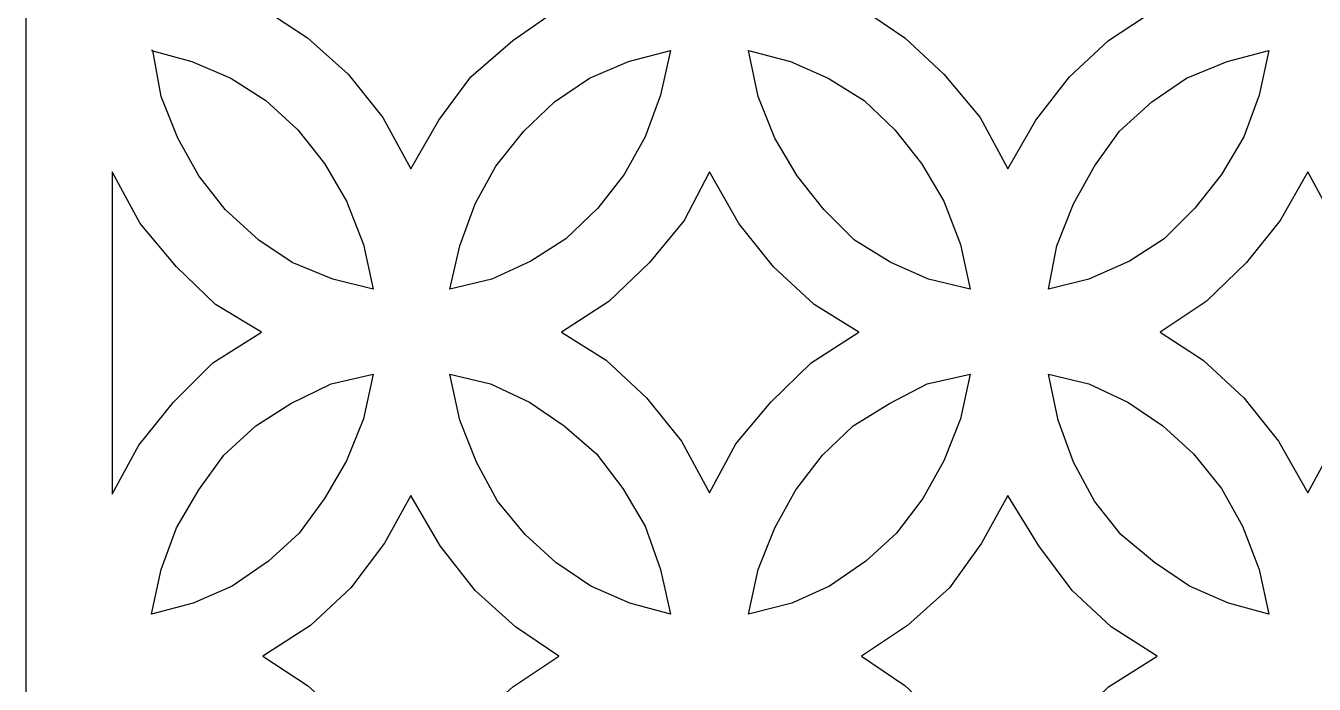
# Model space of a CAD drawing. Header units: centimetres. Extents: x -8.5 to 3.4, y -9.6 to 14.
# Drawn here: x -8.51 to -2.57, y 5.96 to 8.99 of the extents above; entities that cross this region are included whole.
import ezdxf

# ---------------------------------------------------------------- set-up
doc = ezdxf.new("R2010")
doc.units = ezdxf.units.CM
doc.header["$MEASUREMENT"] = 0

msp = doc.modelspace()

# ---------------------------------------------------------------- linework, layer by layer
at = {"color": 177}
for points, knots in [([(3.36269, 2.66854), (3.36269, 2.66854), (-8.50741, 2.66854), (-8.50741, 2.66854), (-8.50741, 2.66854), (-8.50741, 2.66854), (-8.50741, 13.98564), (-8.50741, 13.98564), (-8.50741, 13.98564), (-8.50741, 13.98564), (3.36912, 13.98564), (3.36912, 13.98564), (3.36912, 13.98564), (3.36912, 13.98564), (3.36269, 2.66854), (3.36269, 2.66854)], [0, 0, 0, 0, 0.2, 0.2, 0.2, 0.2, 0.4, 0.4, 0.4, 0.4, 0.6, 0.6, 0.6, 0.6, 1, 1, 1, 1]), ([(-6.05108, 9.07299), (-6.05108, 9.07299), (-6.26328, 8.9251), (-6.26328, 8.9251), (-6.26328, 8.9251), (-6.26328, 8.9251), (-6.45618, 8.75791), (-6.45618, 8.75791), (-6.45618, 8.75791), (-6.45618, 8.75791), (-6.60408, 8.55858), (-6.60408, 8.55858), (-6.60408, 8.55858), (-6.60408, 8.55858), (-6.73268, 8.33352), (-6.73268, 8.33352), (-6.73268, 8.33352), (-6.73268, 8.33352), (-6.86128, 8.57144), (-6.86128, 8.57144), (-6.86128, 8.57144), (-6.86128, 8.57144), (-7.02204, 8.77077), (-7.02204, 8.77077), (-7.02204, 8.77077), (-7.02204, 8.77077), (-7.20851, 8.93796), (-7.20851, 8.93796), (-7.20851, 8.93796), (-7.20851, 8.93796), (-7.41428, 9.07299), (-7.41428, 9.07299), (-7.41428, 9.07299), (-7.41428, 9.07299), (-7.19565, 9.21446), (-7.19565, 9.21446), (-7.19565, 9.21446), (-7.19565, 9.21446), (-7.00918, 9.3945), (-7.00918, 9.3945), (-7.00918, 9.3945), (-7.00918, 9.3945), (-6.85485, 9.59383), (-6.85485, 9.59383), (-6.85485, 9.59383), (-6.85485, 9.59383), (-6.73268, 9.81889), (-6.73268, 9.81889), (-6.73268, 9.81889), (-6.73268, 9.81889), (-6.59765, 9.58098), (-6.59765, 9.58098), (-6.59765, 9.58098), (-6.59765, 9.58098), (-6.43689, 9.38164), (-6.43689, 9.38164), (-6.43689, 9.38164), (-6.43689, 9.38164), (-6.25042, 9.20802), (-6.25042, 9.20802), (-6.25042, 9.20802), (-6.25042, 9.20802), (-6.05108, 9.07299), (-6.05108, 9.07299)], [0, 0, 0, 0, 0.0588235, 0.0588235, 0.0588235, 0.0588235, 0.1176471, 0.1176471, 0.1176471, 0.1176471, 0.1764706, 0.1764706, 0.1764706, 0.1764706, 0.2352941, 0.2352941, 0.2352941, 0.2352941, 0.2941176, 0.2941176, 0.2941176, 0.2941176, 0.3529412, 0.3529412, 0.3529412, 0.3529412, 0.4117647, 0.4117647, 0.4117647, 0.4117647, 0.4705882, 0.4705882, 0.4705882, 0.4705882, 0.5294118, 0.5294118, 0.5294118, 0.5294118, 0.5882353, 0.5882353, 0.5882353, 0.5882353, 0.6470588, 0.6470588, 0.6470588, 0.6470588, 0.7058824, 0.7058824, 0.7058824, 0.7058824, 0.7647059, 0.7647059, 0.7647059, 0.7647059, 0.8235294, 0.8235294, 0.8235294, 0.8235294, 0.8823529, 0.8823529, 0.8823529, 0.8823529, 1, 1, 1, 1]), ([(-3.29254, 9.07299), (-3.29254, 9.07299), (-3.51759, 8.9251), (-3.51759, 8.9251), (-3.51759, 8.9251), (-3.51759, 8.9251), (-3.69764, 8.75791), (-3.69764, 8.75791), (-3.69764, 8.75791), (-3.69764, 8.75791), (-3.85196, 8.55858), (-3.85196, 8.55858), (-3.85196, 8.55858), (-3.85196, 8.55858), (-3.98057, 8.33352), (-3.98057, 8.33352), (-3.98057, 8.33352), (-3.98057, 8.33352), (-4.10917, 8.57144), (-4.10917, 8.57144), (-4.10917, 8.57144), (-4.10917, 8.57144), (-4.27635, 8.77077), (-4.27635, 8.77077), (-4.27635, 8.77077), (-4.27635, 8.77077), (-4.4564, 8.93796), (-4.4564, 8.93796), (-4.4564, 8.93796), (-4.4564, 8.93796), (-4.65573, 9.07299), (-4.65573, 9.07299), (-4.65573, 9.07299), (-4.65573, 9.07299), (-4.44354, 9.21446), (-4.44354, 9.21446), (-4.44354, 9.21446), (-4.44354, 9.21446), (-4.25063, 9.3945), (-4.25063, 9.3945), (-4.25063, 9.3945), (-4.25063, 9.3945), (-4.10274, 9.59383), (-4.10274, 9.59383), (-4.10274, 9.59383), (-4.10274, 9.59383), (-3.98057, 9.81889), (-3.98057, 9.81889), (-3.98057, 9.81889), (-3.98057, 9.81889), (-3.8391, 9.58098), (-3.8391, 9.58098), (-3.8391, 9.58098), (-3.8391, 9.58098), (-3.68478, 9.38164), (-3.68478, 9.38164), (-3.68478, 9.38164), (-3.68478, 9.38164), (-3.50473, 9.20802), (-3.50473, 9.20802), (-3.50473, 9.20802), (-3.50473, 9.20802), (-3.29254, 9.07299), (-3.29254, 9.07299)], [0, 0, 0, 0, 0.0588235, 0.0588235, 0.0588235, 0.0588235, 0.1176471, 0.1176471, 0.1176471, 0.1176471, 0.1764706, 0.1764706, 0.1764706, 0.1764706, 0.2352941, 0.2352941, 0.2352941, 0.2352941, 0.2941176, 0.2941176, 0.2941176, 0.2941176, 0.3529412, 0.3529412, 0.3529412, 0.3529412, 0.4117647, 0.4117647, 0.4117647, 0.4117647, 0.4705882, 0.4705882, 0.4705882, 0.4705882, 0.5294118, 0.5294118, 0.5294118, 0.5294118, 0.5882353, 0.5882353, 0.5882353, 0.5882353, 0.6470588, 0.6470588, 0.6470588, 0.6470588, 0.7058824, 0.7058824, 0.7058824, 0.7058824, 0.7647059, 0.7647059, 0.7647059, 0.7647059, 0.8235294, 0.8235294, 0.8235294, 0.8235294, 0.8823529, 0.8823529, 0.8823529, 0.8823529, 1, 1, 1, 1]), ([(-7.92226, 8.88009), (-7.92226, 8.88009), (-7.88368, 8.66789), (-7.88368, 8.66789), (-7.88368, 8.66789), (-7.88368, 8.66789), (-7.80652, 8.47499), (-7.80652, 8.47499), (-7.80652, 8.47499), (-7.80652, 8.47499), (-7.71007, 8.30137), (-7.71007, 8.30137), (-7.71007, 8.30137), (-7.71007, 8.30137), (-7.58789, 8.14704), (-7.58789, 8.14704), (-7.58789, 8.14704), (-7.58789, 8.14704), (-7.43357, 8.00558), (-7.43357, 8.00558), (-7.43357, 8.00558), (-7.43357, 8.00558), (-7.27924, 7.9027), (-7.27924, 7.9027), (-7.27924, 7.9027), (-7.27924, 7.9027), (-7.09277, 7.82554), (-7.09277, 7.82554), (-7.09277, 7.82554), (-7.09277, 7.82554), (-6.9063, 7.78053), (-6.9063, 7.78053), (-6.9063, 7.78053), (-6.9063, 7.78053), (-6.95131, 7.98629), (-6.95131, 7.98629), (-6.95131, 7.98629), (-6.95131, 7.98629), (-7.02847, 8.18563), (-7.02847, 8.18563), (-7.02847, 8.18563), (-7.02847, 8.18563), (-7.13135, 8.35924), (-7.13135, 8.35924), (-7.13135, 8.35924), (-7.13135, 8.35924), (-7.25353, 8.51356), (-7.25353, 8.51356), (-7.25353, 8.51356), (-7.25353, 8.51356), (-7.40142, 8.6486), (-7.40142, 8.6486), (-7.40142, 8.6486), (-7.40142, 8.6486), (-7.56217, 8.75148), (-7.56217, 8.75148), (-7.56217, 8.75148), (-7.56217, 8.75148), (-7.74222, 8.82865), (-7.74222, 8.82865), (-7.74222, 8.82865), (-7.74222, 8.82865), (-7.92869, 8.88009), (-7.92869, 8.88009), (-7.92869, 8.88009), (-7.92869, 8.88009), (-7.92226, 8.88009), (-7.92226, 8.88009)], [0, 0, 0, 0, 0.0555556, 0.0555556, 0.0555556, 0.0555556, 0.1111111, 0.1111111, 0.1111111, 0.1111111, 0.1666667, 0.1666667, 0.1666667, 0.1666667, 0.2222222, 0.2222222, 0.2222222, 0.2222222, 0.2777778, 0.2777778, 0.2777778, 0.2777778, 0.3333333, 0.3333333, 0.3333333, 0.3333333, 0.3888889, 0.3888889, 0.3888889, 0.3888889, 0.4444444, 0.4444444, 0.4444444, 0.4444444, 0.5, 0.5, 0.5, 0.5, 0.5555556, 0.5555556, 0.5555556, 0.5555556, 0.6111111, 0.6111111, 0.6111111, 0.6111111, 0.6666667, 0.6666667, 0.6666667, 0.6666667, 0.7222222, 0.7222222, 0.7222222, 0.7222222, 0.7777778, 0.7777778, 0.7777778, 0.7777778, 0.8333333, 0.8333333, 0.8333333, 0.8333333, 0.8888889, 0.8888889, 0.8888889, 0.8888889, 1, 1, 1, 1]), ([(-5.53667, 8.88009), (-5.53667, 8.88009), (-5.72957, 8.82865), (-5.72957, 8.82865), (-5.72957, 8.82865), (-5.72957, 8.82865), (-5.90962, 8.75148), (-5.90962, 8.75148), (-5.90962, 8.75148), (-5.90962, 8.75148), (-6.07037, 8.64217), (-6.07037, 8.64217), (-6.07037, 8.64217), (-6.07037, 8.64217), (-6.21184, 8.50714), (-6.21184, 8.50714), (-6.21184, 8.50714), (-6.21184, 8.50714), (-6.34044, 8.34638), (-6.34044, 8.34638), (-6.34044, 8.34638), (-6.34044, 8.34638), (-6.43689, 8.17277), (-6.43689, 8.17277), (-6.43689, 8.17277), (-6.43689, 8.17277), (-6.50762, 7.97986), (-6.50762, 7.97986), (-6.50762, 7.97986), (-6.50762, 7.97986), (-6.55264, 7.78053), (-6.55264, 7.78053), (-6.55264, 7.78053), (-6.55264, 7.78053), (-6.35973, 7.82554), (-6.35973, 7.82554), (-6.35973, 7.82554), (-6.35973, 7.82554), (-6.17969, 7.90913), (-6.17969, 7.90913), (-6.17969, 7.90913), (-6.17969, 7.90913), (-6.01893, 8.01201), (-6.01893, 8.01201), (-6.01893, 8.01201), (-6.01893, 8.01201), (-5.87104, 8.15348), (-5.87104, 8.15348), (-5.87104, 8.15348), (-5.87104, 8.15348), (-5.74886, 8.3078), (-5.74886, 8.3078), (-5.74886, 8.3078), (-5.74886, 8.3078), (-5.65241, 8.48141), (-5.65241, 8.48141), (-5.65241, 8.48141), (-5.65241, 8.48141), (-5.58168, 8.67432), (-5.58168, 8.67432), (-5.58168, 8.67432), (-5.58168, 8.67432), (-5.53667, 8.88009), (-5.53667, 8.88009)], [0, 0, 0, 0, 0.0588235, 0.0588235, 0.0588235, 0.0588235, 0.1176471, 0.1176471, 0.1176471, 0.1176471, 0.1764706, 0.1764706, 0.1764706, 0.1764706, 0.2352941, 0.2352941, 0.2352941, 0.2352941, 0.2941176, 0.2941176, 0.2941176, 0.2941176, 0.3529412, 0.3529412, 0.3529412, 0.3529412, 0.4117647, 0.4117647, 0.4117647, 0.4117647, 0.4705882, 0.4705882, 0.4705882, 0.4705882, 0.5294118, 0.5294118, 0.5294118, 0.5294118, 0.5882353, 0.5882353, 0.5882353, 0.5882353, 0.6470588, 0.6470588, 0.6470588, 0.6470588, 0.7058824, 0.7058824, 0.7058824, 0.7058824, 0.7647059, 0.7647059, 0.7647059, 0.7647059, 0.8235294, 0.8235294, 0.8235294, 0.8235294, 0.8823529, 0.8823529, 0.8823529, 0.8823529, 1, 1, 1, 1]), ([(-5.17658, 8.88009), (-5.17658, 8.88009), (-5.13157, 8.66789), (-5.13157, 8.66789), (-5.13157, 8.66789), (-5.13157, 8.66789), (-5.05441, 8.47499), (-5.05441, 8.47499), (-5.05441, 8.47499), (-5.05441, 8.47499), (-4.95152, 8.30137), (-4.95152, 8.30137), (-4.95152, 8.30137), (-4.95152, 8.30137), (-4.82935, 8.14704), (-4.82935, 8.14704), (-4.82935, 8.14704), (-4.82935, 8.14704), (-4.68789, 8.00558), (-4.68789, 8.00558), (-4.68789, 8.00558), (-4.68789, 8.00558), (-4.5207, 7.9027), (-4.5207, 7.9027), (-4.5207, 7.9027), (-4.5207, 7.9027), (-4.34709, 7.82554), (-4.34709, 7.82554), (-4.34709, 7.82554), (-4.34709, 7.82554), (-4.15418, 7.78053), (-4.15418, 7.78053), (-4.15418, 7.78053), (-4.15418, 7.78053), (-4.19919, 7.98629), (-4.19919, 7.98629), (-4.19919, 7.98629), (-4.19919, 7.98629), (-4.27635, 8.18563), (-4.27635, 8.18563), (-4.27635, 8.18563), (-4.27635, 8.18563), (-4.37924, 8.35924), (-4.37924, 8.35924), (-4.37924, 8.35924), (-4.37924, 8.35924), (-4.50141, 8.51356), (-4.50141, 8.51356), (-4.50141, 8.51356), (-4.50141, 8.51356), (-4.64287, 8.6486), (-4.64287, 8.6486), (-4.64287, 8.6486), (-4.64287, 8.6486), (-4.81006, 8.75148), (-4.81006, 8.75148), (-4.81006, 8.75148), (-4.81006, 8.75148), (-4.98367, 8.82865), (-4.98367, 8.82865), (-4.98367, 8.82865), (-4.98367, 8.82865), (-5.17658, 8.88009), (-5.17658, 8.88009)], [0, 0, 0, 0, 0.0588235, 0.0588235, 0.0588235, 0.0588235, 0.1176471, 0.1176471, 0.1176471, 0.1176471, 0.1764706, 0.1764706, 0.1764706, 0.1764706, 0.2352941, 0.2352941, 0.2352941, 0.2352941, 0.2941176, 0.2941176, 0.2941176, 0.2941176, 0.3529412, 0.3529412, 0.3529412, 0.3529412, 0.4117647, 0.4117647, 0.4117647, 0.4117647, 0.4705882, 0.4705882, 0.4705882, 0.4705882, 0.5294118, 0.5294118, 0.5294118, 0.5294118, 0.5882353, 0.5882353, 0.5882353, 0.5882353, 0.6470588, 0.6470588, 0.6470588, 0.6470588, 0.7058824, 0.7058824, 0.7058824, 0.7058824, 0.7647059, 0.7647059, 0.7647059, 0.7647059, 0.8235294, 0.8235294, 0.8235294, 0.8235294, 0.8823529, 0.8823529, 0.8823529, 0.8823529, 1, 1, 1, 1]), ([(-2.77812, 8.88009), (-2.77812, 8.88009), (-2.97103, 8.82865), (-2.97103, 8.82865), (-2.97103, 8.82865), (-2.97103, 8.82865), (-3.15751, 8.75148), (-3.15751, 8.75148), (-3.15751, 8.75148), (-3.15751, 8.75148), (-3.31826, 8.64217), (-3.31826, 8.64217), (-3.31826, 8.64217), (-3.31826, 8.64217), (-3.46615, 8.50714), (-3.46615, 8.50714), (-3.46615, 8.50714), (-3.46615, 8.50714), (-3.5819, 8.34638), (-3.5819, 8.34638), (-3.5819, 8.34638), (-3.5819, 8.34638), (-3.67835, 8.17277), (-3.67835, 8.17277), (-3.67835, 8.17277), (-3.67835, 8.17277), (-3.75551, 7.97986), (-3.75551, 7.97986), (-3.75551, 7.97986), (-3.75551, 7.97986), (-3.79409, 7.78053), (-3.79409, 7.78053), (-3.79409, 7.78053), (-3.79409, 7.78053), (-3.60762, 7.82554), (-3.60762, 7.82554), (-3.60762, 7.82554), (-3.60762, 7.82554), (-3.42114, 7.90913), (-3.42114, 7.90913), (-3.42114, 7.90913), (-3.42114, 7.90913), (-3.26039, 8.01201), (-3.26039, 8.01201), (-3.26039, 8.01201), (-3.26039, 8.01201), (-3.11892, 8.15348), (-3.11892, 8.15348), (-3.11892, 8.15348), (-3.11892, 8.15348), (-2.99675, 8.3078), (-2.99675, 8.3078), (-2.99675, 8.3078), (-2.99675, 8.3078), (-2.89387, 8.48141), (-2.89387, 8.48141), (-2.89387, 8.48141), (-2.89387, 8.48141), (-2.82314, 8.67432), (-2.82314, 8.67432), (-2.82314, 8.67432), (-2.82314, 8.67432), (-2.77812, 8.88009), (-2.77812, 8.88009)], [0, 0, 0, 0, 0.0588235, 0.0588235, 0.0588235, 0.0588235, 0.1176471, 0.1176471, 0.1176471, 0.1176471, 0.1764706, 0.1764706, 0.1764706, 0.1764706, 0.2352941, 0.2352941, 0.2352941, 0.2352941, 0.2941176, 0.2941176, 0.2941176, 0.2941176, 0.3529412, 0.3529412, 0.3529412, 0.3529412, 0.4117647, 0.4117647, 0.4117647, 0.4117647, 0.4705882, 0.4705882, 0.4705882, 0.4705882, 0.5294118, 0.5294118, 0.5294118, 0.5294118, 0.5882353, 0.5882353, 0.5882353, 0.5882353, 0.6470588, 0.6470588, 0.6470588, 0.6470588, 0.7058824, 0.7058824, 0.7058824, 0.7058824, 0.7647059, 0.7647059, 0.7647059, 0.7647059, 0.8235294, 0.8235294, 0.8235294, 0.8235294, 0.8823529, 0.8823529, 0.8823529, 0.8823529, 1, 1, 1, 1]), ([(-8.10874, 8.32066), (-8.10874, 8.32066), (-7.98014, 8.08274), (-7.98014, 8.08274), (-7.98014, 8.08274), (-7.98014, 8.08274), (-7.81295, 7.88341), (-7.81295, 7.88341), (-7.81295, 7.88341), (-7.81295, 7.88341), (-7.6329, 7.70979), (-7.6329, 7.70979), (-7.6329, 7.70979), (-7.6329, 7.70979), (-7.42071, 7.58119), (-7.42071, 7.58119), (-7.42071, 7.58119), (-7.42071, 7.58119), (-7.64576, 7.43973), (-7.64576, 7.43973), (-7.64576, 7.43973), (-7.64576, 7.43973), (-7.82581, 7.25968), (-7.82581, 7.25968), (-7.82581, 7.25968), (-7.82581, 7.25968), (-7.98656, 7.06035), (-7.98656, 7.06035), (-7.98656, 7.06035), (-7.98656, 7.06035), (-8.10874, 6.83529), (-8.10874, 6.83529), (-8.10874, 6.83529), (-8.10874, 6.83529), (-8.10874, 8.32066), (-8.10874, 8.32066)], [0, 0, 0, 0, 0.1, 0.1, 0.1, 0.1, 0.2, 0.2, 0.2, 0.2, 0.3, 0.3, 0.3, 0.3, 0.4, 0.4, 0.4, 0.4, 0.5, 0.5, 0.5, 0.5, 0.6, 0.6, 0.6, 0.6, 0.7, 0.7, 0.7, 0.7, 0.8, 0.8, 0.8, 0.8, 1, 1, 1, 1]), ([(-5.35663, 8.32066), (-5.35663, 8.32066), (-5.22159, 8.08274), (-5.22159, 8.08274), (-5.22159, 8.08274), (-5.22159, 8.08274), (-5.06083, 7.88341), (-5.06083, 7.88341), (-5.06083, 7.88341), (-5.06083, 7.88341), (-4.87436, 7.70979), (-4.87436, 7.70979), (-4.87436, 7.70979), (-4.87436, 7.70979), (-4.6686, 7.58119), (-4.6686, 7.58119), (-4.6686, 7.58119), (-4.6686, 7.58119), (-4.88722, 7.43973), (-4.88722, 7.43973), (-4.88722, 7.43973), (-4.88722, 7.43973), (-5.0737, 7.25968), (-5.0737, 7.25968), (-5.0737, 7.25968), (-5.0737, 7.25968), (-5.23445, 7.06678), (-5.23445, 7.06678), (-5.23445, 7.06678), (-5.23445, 7.06678), (-5.35663, 6.84172), (-5.35663, 6.84172), (-5.35663, 6.84172), (-5.35663, 6.84172), (-5.48523, 7.07964), (-5.48523, 7.07964), (-5.48523, 7.07964), (-5.48523, 7.07964), (-5.64598, 7.27897), (-5.64598, 7.27897), (-5.64598, 7.27897), (-5.64598, 7.27897), (-5.83246, 7.45259), (-5.83246, 7.45259), (-5.83246, 7.45259), (-5.83246, 7.45259), (-6.03822, 7.58119), (-6.03822, 7.58119), (-6.03822, 7.58119), (-6.03822, 7.58119), (-5.81959, 7.72265), (-5.81959, 7.72265), (-5.81959, 7.72265), (-5.81959, 7.72265), (-5.63312, 7.9027), (-5.63312, 7.9027), (-5.63312, 7.9027), (-5.63312, 7.9027), (-5.47237, 8.0956), (-5.47237, 8.0956), (-5.47237, 8.0956), (-5.47237, 8.0956), (-5.35663, 8.32066), (-5.35663, 8.32066)], [0, 0, 0, 0, 0.0588235, 0.0588235, 0.0588235, 0.0588235, 0.1176471, 0.1176471, 0.1176471, 0.1176471, 0.1764706, 0.1764706, 0.1764706, 0.1764706, 0.2352941, 0.2352941, 0.2352941, 0.2352941, 0.2941176, 0.2941176, 0.2941176, 0.2941176, 0.3529412, 0.3529412, 0.3529412, 0.3529412, 0.4117647, 0.4117647, 0.4117647, 0.4117647, 0.4705882, 0.4705882, 0.4705882, 0.4705882, 0.5294118, 0.5294118, 0.5294118, 0.5294118, 0.5882353, 0.5882353, 0.5882353, 0.5882353, 0.6470588, 0.6470588, 0.6470588, 0.6470588, 0.7058824, 0.7058824, 0.7058824, 0.7058824, 0.7647059, 0.7647059, 0.7647059, 0.7647059, 0.8235294, 0.8235294, 0.8235294, 0.8235294, 0.8823529, 0.8823529, 0.8823529, 0.8823529, 1, 1, 1, 1]), ([(-2.59808, 8.32066), (-2.59808, 8.32066), (-2.46948, 8.08274), (-2.46948, 8.08274), (-2.46948, 8.08274), (-2.46948, 8.08274), (-2.30872, 7.88341), (-2.30872, 7.88341), (-2.30872, 7.88341), (-2.30872, 7.88341), (-2.12225, 7.70979), (-2.12225, 7.70979), (-2.12225, 7.70979), (-2.12225, 7.70979), (-1.92291, 7.58119), (-1.92291, 7.58119), (-1.92291, 7.58119), (-1.92291, 7.58119), (-2.13511, 7.43973), (-2.13511, 7.43973), (-2.13511, 7.43973), (-2.13511, 7.43973), (-2.32158, 7.25968), (-2.32158, 7.25968), (-2.32158, 7.25968), (-2.32158, 7.25968), (-2.47591, 7.06678), (-2.47591, 7.06678), (-2.47591, 7.06678), (-2.47591, 7.06678), (-2.59808, 6.84172), (-2.59808, 6.84172), (-2.59808, 6.84172), (-2.59808, 6.84172), (-2.73311, 7.07964), (-2.73311, 7.07964), (-2.73311, 7.07964), (-2.73311, 7.07964), (-2.89387, 7.27897), (-2.89387, 7.27897), (-2.89387, 7.27897), (-2.89387, 7.27897), (-3.08034, 7.45259), (-3.08034, 7.45259), (-3.08034, 7.45259), (-3.08034, 7.45259), (-3.27968, 7.58119), (-3.27968, 7.58119), (-3.27968, 7.58119), (-3.27968, 7.58119), (-3.06748, 7.72265), (-3.06748, 7.72265), (-3.06748, 7.72265), (-3.06748, 7.72265), (-2.88101, 7.9027), (-2.88101, 7.9027), (-2.88101, 7.9027), (-2.88101, 7.9027), (-2.72668, 8.0956), (-2.72668, 8.0956), (-2.72668, 8.0956), (-2.72668, 8.0956), (-2.59808, 8.32066), (-2.59808, 8.32066)], [0, 0, 0, 0, 0.0588235, 0.0588235, 0.0588235, 0.0588235, 0.1176471, 0.1176471, 0.1176471, 0.1176471, 0.1764706, 0.1764706, 0.1764706, 0.1764706, 0.2352941, 0.2352941, 0.2352941, 0.2352941, 0.2941176, 0.2941176, 0.2941176, 0.2941176, 0.3529412, 0.3529412, 0.3529412, 0.3529412, 0.4117647, 0.4117647, 0.4117647, 0.4117647, 0.4705882, 0.4705882, 0.4705882, 0.4705882, 0.5294118, 0.5294118, 0.5294118, 0.5294118, 0.5882353, 0.5882353, 0.5882353, 0.5882353, 0.6470588, 0.6470588, 0.6470588, 0.6470588, 0.7058824, 0.7058824, 0.7058824, 0.7058824, 0.7647059, 0.7647059, 0.7647059, 0.7647059, 0.8235294, 0.8235294, 0.8235294, 0.8235294, 0.8823529, 0.8823529, 0.8823529, 0.8823529, 1, 1, 1, 1]), ([(-6.9063, 7.38828), (-6.9063, 7.38828), (-7.0992, 7.34327), (-7.0992, 7.34327), (-7.0992, 7.34327), (-7.0992, 7.34327), (-7.28568, 7.25325), (-7.28568, 7.25325), (-7.28568, 7.25325), (-7.28568, 7.25325), (-7.44643, 7.15037), (-7.44643, 7.15037), (-7.44643, 7.15037), (-7.44643, 7.15037), (-7.59432, 7.01534), (-7.59432, 7.01534), (-7.59432, 7.01534), (-7.59432, 7.01534), (-7.71007, 6.85458), (-7.71007, 6.85458), (-7.71007, 6.85458), (-7.71007, 6.85458), (-7.81295, 6.68097), (-7.81295, 6.68097), (-7.81295, 6.68097), (-7.81295, 6.68097), (-7.88368, 6.48806), (-7.88368, 6.48806), (-7.88368, 6.48806), (-7.88368, 6.48806), (-7.92869, 6.28229), (-7.92869, 6.28229), (-7.92869, 6.28229), (-7.92869, 6.28229), (-7.73579, 6.33374), (-7.73579, 6.33374), (-7.73579, 6.33374), (-7.73579, 6.33374), (-7.55574, 6.41093), (-7.55574, 6.41093), (-7.55574, 6.41093), (-7.55574, 6.41093), (-7.38856, 6.52664), (-7.38856, 6.52664), (-7.38856, 6.52664), (-7.38856, 6.52664), (-7.24709, 6.65525), (-7.24709, 6.65525), (-7.24709, 6.65525), (-7.24709, 6.65525), (-7.13135, 6.816), (-7.13135, 6.816), (-7.13135, 6.816), (-7.13135, 6.816), (-7.02847, 6.98961), (-7.02847, 6.98961), (-7.02847, 6.98961), (-7.02847, 6.98961), (-6.95131, 7.18252), (-6.95131, 7.18252), (-6.95131, 7.18252), (-6.95131, 7.18252), (-6.9063, 7.38828), (-6.9063, 7.38828)], [0, 0, 0, 0, 0.0588235, 0.0588235, 0.0588235, 0.0588235, 0.1176471, 0.1176471, 0.1176471, 0.1176471, 0.1764706, 0.1764706, 0.1764706, 0.1764706, 0.2352941, 0.2352941, 0.2352941, 0.2352941, 0.2941176, 0.2941176, 0.2941176, 0.2941176, 0.3529412, 0.3529412, 0.3529412, 0.3529412, 0.4117647, 0.4117647, 0.4117647, 0.4117647, 0.4705882, 0.4705882, 0.4705882, 0.4705882, 0.5294118, 0.5294118, 0.5294118, 0.5294118, 0.5882353, 0.5882353, 0.5882353, 0.5882353, 0.6470588, 0.6470588, 0.6470588, 0.6470588, 0.7058824, 0.7058824, 0.7058824, 0.7058824, 0.7647059, 0.7647059, 0.7647059, 0.7647059, 0.8235294, 0.8235294, 0.8235294, 0.8235294, 0.8823529, 0.8823529, 0.8823529, 0.8823529, 1, 1, 1, 1]), ([(-6.55264, 7.38828), (-6.55264, 7.38828), (-6.50762, 7.17609), (-6.50762, 7.17609), (-6.50762, 7.17609), (-6.50762, 7.17609), (-6.43046, 6.98318), (-6.43046, 6.98318), (-6.43046, 6.98318), (-6.43046, 6.98318), (-6.33401, 6.80314), (-6.33401, 6.80314), (-6.33401, 6.80314), (-6.33401, 6.80314), (-6.20541, 6.64881), (-6.20541, 6.64881), (-6.20541, 6.64881), (-6.20541, 6.64881), (-6.06394, 6.52021), (-6.06394, 6.52021), (-6.06394, 6.52021), (-6.06394, 6.52021), (-5.90319, 6.41093), (-5.90319, 6.41093), (-5.90319, 6.41093), (-5.90319, 6.41093), (-5.72315, 6.33374), (-5.72315, 6.33374), (-5.72315, 6.33374), (-5.72315, 6.33374), (-5.53667, 6.28229), (-5.53667, 6.28229), (-5.53667, 6.28229), (-5.53667, 6.28229), (-5.58168, 6.48806), (-5.58168, 6.48806), (-5.58168, 6.48806), (-5.58168, 6.48806), (-5.65241, 6.6874), (-5.65241, 6.6874), (-5.65241, 6.6874), (-5.65241, 6.6874), (-5.75529, 6.86101), (-5.75529, 6.86101), (-5.75529, 6.86101), (-5.75529, 6.86101), (-5.87747, 7.02176), (-5.87747, 7.02176), (-5.87747, 7.02176), (-5.87747, 7.02176), (-6.02536, 7.15037), (-6.02536, 7.15037), (-6.02536, 7.15037), (-6.02536, 7.15037), (-6.18612, 7.25968), (-6.18612, 7.25968), (-6.18612, 7.25968), (-6.18612, 7.25968), (-6.36616, 7.34327), (-6.36616, 7.34327), (-6.36616, 7.34327), (-6.36616, 7.34327), (-6.55264, 7.38828), (-6.55264, 7.38828)], [0, 0, 0, 0, 0.0588235, 0.0588235, 0.0588235, 0.0588235, 0.1176471, 0.1176471, 0.1176471, 0.1176471, 0.1764706, 0.1764706, 0.1764706, 0.1764706, 0.2352941, 0.2352941, 0.2352941, 0.2352941, 0.2941176, 0.2941176, 0.2941176, 0.2941176, 0.3529412, 0.3529412, 0.3529412, 0.3529412, 0.4117647, 0.4117647, 0.4117647, 0.4117647, 0.4705882, 0.4705882, 0.4705882, 0.4705882, 0.5294118, 0.5294118, 0.5294118, 0.5294118, 0.5882353, 0.5882353, 0.5882353, 0.5882353, 0.6470588, 0.6470588, 0.6470588, 0.6470588, 0.7058824, 0.7058824, 0.7058824, 0.7058824, 0.7647059, 0.7647059, 0.7647059, 0.7647059, 0.8235294, 0.8235294, 0.8235294, 0.8235294, 0.8823529, 0.8823529, 0.8823529, 0.8823529, 1, 1, 1, 1]), ([(-4.15418, 7.38828), (-4.15418, 7.38828), (-4.35352, 7.34327), (-4.35352, 7.34327), (-4.35352, 7.34327), (-4.35352, 7.34327), (-4.52713, 7.25325), (-4.52713, 7.25325), (-4.52713, 7.25325), (-4.52713, 7.25325), (-4.69431, 7.15037), (-4.69431, 7.15037), (-4.69431, 7.15037), (-4.69431, 7.15037), (-4.83578, 7.01534), (-4.83578, 7.01534), (-4.83578, 7.01534), (-4.83578, 7.01534), (-4.95795, 6.85458), (-4.95795, 6.85458), (-4.95795, 6.85458), (-4.95795, 6.85458), (-5.05441, 6.68097), (-5.05441, 6.68097), (-5.05441, 6.68097), (-5.05441, 6.68097), (-5.13157, 6.48806), (-5.13157, 6.48806), (-5.13157, 6.48806), (-5.13157, 6.48806), (-5.17658, 6.28229), (-5.17658, 6.28229), (-5.17658, 6.28229), (-5.17658, 6.28229), (-4.97724, 6.33374), (-4.97724, 6.33374), (-4.97724, 6.33374), (-4.97724, 6.33374), (-4.80363, 6.41093), (-4.80363, 6.41093), (-4.80363, 6.41093), (-4.80363, 6.41093), (-4.63645, 6.52664), (-4.63645, 6.52664), (-4.63645, 6.52664), (-4.63645, 6.52664), (-4.49498, 6.65525), (-4.49498, 6.65525), (-4.49498, 6.65525), (-4.49498, 6.65525), (-4.37281, 6.816), (-4.37281, 6.816), (-4.37281, 6.816), (-4.37281, 6.816), (-4.27635, 6.98961), (-4.27635, 6.98961), (-4.27635, 6.98961), (-4.27635, 6.98961), (-4.19919, 7.18252), (-4.19919, 7.18252), (-4.19919, 7.18252), (-4.19919, 7.18252), (-4.15418, 7.38828), (-4.15418, 7.38828)], [0, 0, 0, 0, 0.0588235, 0.0588235, 0.0588235, 0.0588235, 0.1176471, 0.1176471, 0.1176471, 0.1176471, 0.1764706, 0.1764706, 0.1764706, 0.1764706, 0.2352941, 0.2352941, 0.2352941, 0.2352941, 0.2941176, 0.2941176, 0.2941176, 0.2941176, 0.3529412, 0.3529412, 0.3529412, 0.3529412, 0.4117647, 0.4117647, 0.4117647, 0.4117647, 0.4705882, 0.4705882, 0.4705882, 0.4705882, 0.5294118, 0.5294118, 0.5294118, 0.5294118, 0.5882353, 0.5882353, 0.5882353, 0.5882353, 0.6470588, 0.6470588, 0.6470588, 0.6470588, 0.7058824, 0.7058824, 0.7058824, 0.7058824, 0.7647059, 0.7647059, 0.7647059, 0.7647059, 0.8235294, 0.8235294, 0.8235294, 0.8235294, 0.8823529, 0.8823529, 0.8823529, 0.8823529, 1, 1, 1, 1]), ([(-3.79409, 7.38828), (-3.79409, 7.38828), (-3.74908, 7.17609), (-3.74908, 7.17609), (-3.74908, 7.17609), (-3.74908, 7.17609), (-3.67835, 6.98318), (-3.67835, 6.98318), (-3.67835, 6.98318), (-3.67835, 6.98318), (-3.5819, 6.80314), (-3.5819, 6.80314), (-3.5819, 6.80314), (-3.5819, 6.80314), (-3.45972, 6.64881), (-3.45972, 6.64881), (-3.45972, 6.64881), (-3.45972, 6.64881), (-3.3054, 6.52021), (-3.3054, 6.52021), (-3.3054, 6.52021), (-3.3054, 6.52021), (-3.14464, 6.41093), (-3.14464, 6.41093), (-3.14464, 6.41093), (-3.14464, 6.41093), (-2.9646, 6.33374), (-2.9646, 6.33374), (-2.9646, 6.33374), (-2.9646, 6.33374), (-2.77812, 6.28229), (-2.77812, 6.28229), (-2.77812, 6.28229), (-2.77812, 6.28229), (-2.82314, 6.48806), (-2.82314, 6.48806), (-2.82314, 6.48806), (-2.82314, 6.48806), (-2.9003, 6.6874), (-2.9003, 6.6874), (-2.9003, 6.6874), (-2.9003, 6.6874), (-2.99675, 6.86101), (-2.99675, 6.86101), (-2.99675, 6.86101), (-2.99675, 6.86101), (-3.12535, 7.02176), (-3.12535, 7.02176), (-3.12535, 7.02176), (-3.12535, 7.02176), (-3.26682, 7.15037), (-3.26682, 7.15037), (-3.26682, 7.15037), (-3.26682, 7.15037), (-3.42757, 7.25968), (-3.42757, 7.25968), (-3.42757, 7.25968), (-3.42757, 7.25968), (-3.60762, 7.34327), (-3.60762, 7.34327), (-3.60762, 7.34327), (-3.60762, 7.34327), (-3.79409, 7.38828), (-3.79409, 7.38828)], [0, 0, 0, 0, 0.0588235, 0.0588235, 0.0588235, 0.0588235, 0.1176471, 0.1176471, 0.1176471, 0.1176471, 0.1764706, 0.1764706, 0.1764706, 0.1764706, 0.2352941, 0.2352941, 0.2352941, 0.2352941, 0.2941176, 0.2941176, 0.2941176, 0.2941176, 0.3529412, 0.3529412, 0.3529412, 0.3529412, 0.4117647, 0.4117647, 0.4117647, 0.4117647, 0.4705882, 0.4705882, 0.4705882, 0.4705882, 0.5294118, 0.5294118, 0.5294118, 0.5294118, 0.5882353, 0.5882353, 0.5882353, 0.5882353, 0.6470588, 0.6470588, 0.6470588, 0.6470588, 0.7058824, 0.7058824, 0.7058824, 0.7058824, 0.7647059, 0.7647059, 0.7647059, 0.7647059, 0.8235294, 0.8235294, 0.8235294, 0.8235294, 0.8823529, 0.8823529, 0.8823529, 0.8823529, 1, 1, 1, 1]), ([(-6.05108, 6.08939), (-6.05108, 6.08939), (-6.26328, 5.94793), (-6.26328, 5.94793), (-6.26328, 5.94793), (-6.26328, 5.94793), (-6.45618, 5.77431), (-6.45618, 5.77431), (-6.45618, 5.77431), (-6.45618, 5.77431), (-6.60408, 5.56857), (-6.60408, 5.56857), (-6.60408, 5.56857), (-6.60408, 5.56857), (-6.73268, 5.34992), (-6.73268, 5.34992), (-6.73268, 5.34992), (-6.73268, 5.34992), (-6.86128, 5.58143), (-6.86128, 5.58143), (-6.86128, 5.58143), (-6.86128, 5.58143), (-7.02204, 5.78717), (-7.02204, 5.78717), (-7.02204, 5.78717), (-7.02204, 5.78717), (-7.20851, 5.95436), (-7.20851, 5.95436), (-7.20851, 5.95436), (-7.20851, 5.95436), (-7.41428, 6.08939), (-7.41428, 6.08939), (-7.41428, 6.08939), (-7.41428, 6.08939), (-7.19565, 6.23085), (-7.19565, 6.23085), (-7.19565, 6.23085), (-7.19565, 6.23085), (-7.00918, 6.40447), (-7.00918, 6.40447), (-7.00918, 6.40447), (-7.00918, 6.40447), (-6.85485, 6.61024), (-6.85485, 6.61024), (-6.85485, 6.61024), (-6.85485, 6.61024), (-6.73268, 6.82886), (-6.73268, 6.82886), (-6.73268, 6.82886), (-6.73268, 6.82886), (-6.59765, 6.59737), (-6.59765, 6.59737), (-6.59765, 6.59737), (-6.59765, 6.59737), (-6.43689, 6.39161), (-6.43689, 6.39161), (-6.43689, 6.39161), (-6.43689, 6.39161), (-6.25042, 6.22443), (-6.25042, 6.22443), (-6.25042, 6.22443), (-6.25042, 6.22443), (-6.05108, 6.08939), (-6.05108, 6.08939)], [0, 0, 0, 0, 0.0588235, 0.0588235, 0.0588235, 0.0588235, 0.1176471, 0.1176471, 0.1176471, 0.1176471, 0.1764706, 0.1764706, 0.1764706, 0.1764706, 0.2352941, 0.2352941, 0.2352941, 0.2352941, 0.2941176, 0.2941176, 0.2941176, 0.2941176, 0.3529412, 0.3529412, 0.3529412, 0.3529412, 0.4117647, 0.4117647, 0.4117647, 0.4117647, 0.4705882, 0.4705882, 0.4705882, 0.4705882, 0.5294118, 0.5294118, 0.5294118, 0.5294118, 0.5882353, 0.5882353, 0.5882353, 0.5882353, 0.6470588, 0.6470588, 0.6470588, 0.6470588, 0.7058824, 0.7058824, 0.7058824, 0.7058824, 0.7647059, 0.7647059, 0.7647059, 0.7647059, 0.8235294, 0.8235294, 0.8235294, 0.8235294, 0.8823529, 0.8823529, 0.8823529, 0.8823529, 1, 1, 1, 1]), ([(-3.29254, 6.08939), (-3.29254, 6.08939), (-3.51759, 5.94793), (-3.51759, 5.94793), (-3.51759, 5.94793), (-3.51759, 5.94793), (-3.69764, 5.77431), (-3.69764, 5.77431), (-3.69764, 5.77431), (-3.69764, 5.77431), (-3.85196, 5.56857), (-3.85196, 5.56857), (-3.85196, 5.56857), (-3.85196, 5.56857), (-3.98057, 5.34992), (-3.98057, 5.34992), (-3.98057, 5.34992), (-3.98057, 5.34992), (-4.10917, 5.58143), (-4.10917, 5.58143), (-4.10917, 5.58143), (-4.10917, 5.58143), (-4.27635, 5.78717), (-4.27635, 5.78717), (-4.27635, 5.78717), (-4.27635, 5.78717), (-4.4564, 5.95436), (-4.4564, 5.95436), (-4.4564, 5.95436), (-4.4564, 5.95436), (-4.65573, 6.08939), (-4.65573, 6.08939), (-4.65573, 6.08939), (-4.65573, 6.08939), (-4.44354, 6.23085), (-4.44354, 6.23085), (-4.44354, 6.23085), (-4.44354, 6.23085), (-4.25063, 6.40447), (-4.25063, 6.40447), (-4.25063, 6.40447), (-4.25063, 6.40447), (-4.10274, 6.61024), (-4.10274, 6.61024), (-4.10274, 6.61024), (-4.10274, 6.61024), (-3.98057, 6.82886), (-3.98057, 6.82886), (-3.98057, 6.82886), (-3.98057, 6.82886), (-3.8391, 6.59737), (-3.8391, 6.59737), (-3.8391, 6.59737), (-3.8391, 6.59737), (-3.68478, 6.39161), (-3.68478, 6.39161), (-3.68478, 6.39161), (-3.68478, 6.39161), (-3.50473, 6.22443), (-3.50473, 6.22443), (-3.50473, 6.22443), (-3.50473, 6.22443), (-3.29254, 6.08939), (-3.29254, 6.08939)], [0, 0, 0, 0, 0.0588235, 0.0588235, 0.0588235, 0.0588235, 0.1176471, 0.1176471, 0.1176471, 0.1176471, 0.1764706, 0.1764706, 0.1764706, 0.1764706, 0.2352941, 0.2352941, 0.2352941, 0.2352941, 0.2941176, 0.2941176, 0.2941176, 0.2941176, 0.3529412, 0.3529412, 0.3529412, 0.3529412, 0.4117647, 0.4117647, 0.4117647, 0.4117647, 0.4705882, 0.4705882, 0.4705882, 0.4705882, 0.5294118, 0.5294118, 0.5294118, 0.5294118, 0.5882353, 0.5882353, 0.5882353, 0.5882353, 0.6470588, 0.6470588, 0.6470588, 0.6470588, 0.7058824, 0.7058824, 0.7058824, 0.7058824, 0.7647059, 0.7647059, 0.7647059, 0.7647059, 0.8235294, 0.8235294, 0.8235294, 0.8235294, 0.8823529, 0.8823529, 0.8823529, 0.8823529, 1, 1, 1, 1])]:
    msp.add_open_spline(points, degree=3, knots=knots, dxfattribs=at)

doc.saveas('drawing.dxf')
